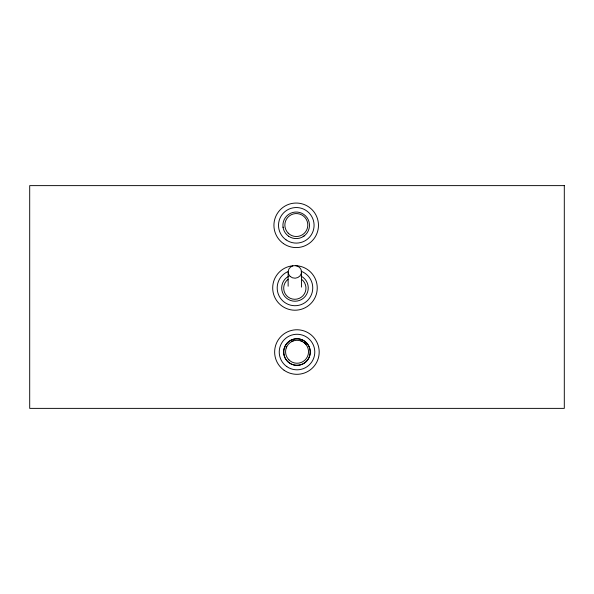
<?xml version="1.0" encoding="UTF-8"?>
<svg xmlns="http://www.w3.org/2000/svg" width="594" height="594" viewBox="0 0 594 594"><rect width="100%" height="100%" fill="white"/><g stroke="black" fill="none" stroke-linecap="round" stroke-linejoin="round"><path stroke-width="0.89" d="M283.086 227.079L283.108 227.621M301.507 271.904L301.507 287.125M288.142 271.904L288.142 286.226M304.596 235.506A13.291 13.291 0 0 1 303.192 236.531M301.603 279.314A11.138 11.138 0 0 1 303.037 295.678A11.138 11.138 0 0 1 286.612 295.678A11.138 11.138 0 0 1 288.045 279.314M295.344 265.667A22.275 22.275 0 0 1 314.493 298.671A22.275 22.275 0 0 1 276.366 300.185A22.275 22.275 0 0 1 292.835 265.763M301.121 271.25A17.783 17.783 0 0 1 309.496 298.195A17.783 17.783 0 0 1 281.304 299.317A17.783 17.783 0 0 1 287.518 271.792M301.151 276.173A13.291 13.291 0 0 1 305.301 296.295A13.291 13.291 0 0 1 284.756 296.436A13.291 13.291 0 0 1 288.632 276.262M286.152 347.98A11.472 11.472 0 0 1 286.724 346.592M291.921 341.357A11.472 11.472 0 0 1 293.31 340.778M300.683 340.748A11.472 11.472 0 0 1 302.071 341.32M303.987 342.493A11.472 11.472 0 0 1 306.11 344.609M564.3 185.625L29.7 185.625L29.7 408.375L564.3 408.375L564.3 185.625M283.828 354.343L283.68 350.876A13.291 13.291 0 0 1 303.564 340.54A13.291 13.291 0 0 1 304.529 362.934A13.291 13.291 0 0 1 283.828 354.343M283.412 243.555A22.275 22.275 0 0 0 318.384 227.272A22.275 22.275 0 0 0 286.798 205.123A22.275 22.275 0 0 0 283.412 243.555M286.085 239.879A17.783 17.783 0 0 0 314.011 226.878A17.783 17.783 0 0 0 288.788 209.199A17.783 17.783 0 0 0 286.085 239.879M288.565 236.197A13.291 13.291 0 0 0 309.429 226.485A13.291 13.291 0 0 0 290.585 213.268A13.291 13.291 0 0 0 288.565 236.197M288.246 233.182A11.472 11.472 0 0 0 307.425 227.962A11.472 11.472 0 0 0 293.317 213.966A11.472 11.472 0 0 0 288.246 233.182M290.102 276.366A6.683 6.311 0 0 0 301.284 273.537A6.683 6.311 0 0 0 293.094 265.808A6.683 6.311 0 0 0 290.102 276.366M284.125 370.277A22.275 22.275 0 0 0 319.104 353.994A22.275 22.275 0 0 0 287.511 331.846A22.275 22.275 0 0 0 284.125 370.277M286.805 366.602A17.783 17.783 0 0 0 314.723 353.601A17.783 17.783 0 0 0 289.508 335.922A17.783 17.783 0 0 0 286.805 366.602M289.382 362.919A13.291 13.291 0 0 0 310.254 353.207A13.291 13.291 0 0 0 291.402 339.991A13.291 13.291 0 0 0 289.382 362.919M288.966 359.905A11.472 11.472 0 0 0 308.145 354.685A11.472 11.472 0 0 0 294.037 340.689A11.472 11.472 0 0 0 288.966 359.905"/></g></svg>
